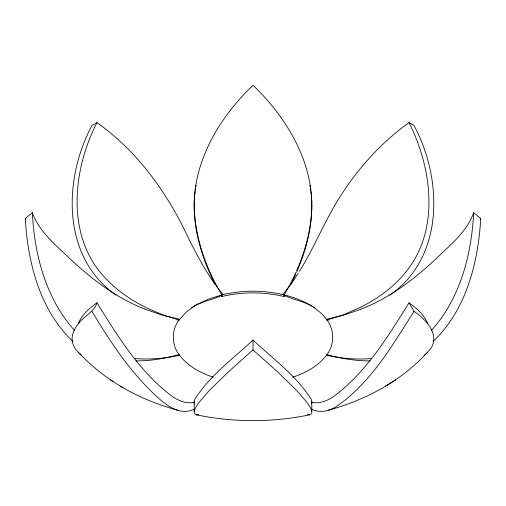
<?xml version="1.0" encoding="UTF-8"?>
<svg xmlns="http://www.w3.org/2000/svg" width="506" height="506" viewBox="0 0 506 506"><rect width="100%" height="100%" fill="white"/><g stroke="black" fill="none" stroke-linecap="round" stroke-linejoin="round"><path stroke-width="0.76" d="M194.177 206.916L194.253 200.11M311.778 209.471L311.822 205.234M311.354 403.946C312.278 402.371 311.658 400.474 310.988 398.918C296.08 375.572 273.038 358.792 253 340.095C232.943 358.843 209.788 375.616 194.949 399.063C194.31 400.581 193.747 402.422 194.646 403.946M194.19 401.827L194.222 412.611L194.886 414.06L196.246 414.793C233.57 422.567 272.43 422.567 309.754 414.793L311.114 414.06L311.778 412.611L311.81 401.827M194.19 204.354C194.582 158.555 220.698 116.159 253 85.305C285.302 116.159 311.418 158.555 311.81 204.354M311.778 207.783C311.5 230.116 305.447 252.013 296.605 272.386M433.098 341.423C466.159 310.235 478.29 262.443 480.7 218.453L473.66 212.703C471.586 254.67 460.137 298.603 431.416 330.443M311.683 210.332C310.684 231.21 304.916 251.608 296.605 270.704M194.38 199.231L194.57 196.524M194.665 195.442L195.076 191.66M194.19 411.644L195.221 408.285L198.137 403.516L208.744 391.062L228.725 371.575L253 349.912L253 340.095M195.221 190.579L195.588 188.34M195.835 186.847L196.081 185.354M473.66 212.703C466.488 233.032 447.936 246.789 433.142 261.545C427.026 267.035 420.79 272.399 414.363 277.528C398.583 290.267 381.144 301.045 362.309 308.635M480.441 219.591L480.7 218.453M295.801 272.544L290.058 284.587L284.176 294.865L284.176 296.548C263.765 291.684 242.235 291.684 221.824 296.548L221.078 295.365M295.801 274.227L291.013 284.391M78.424 323.264C82.035 314.536 89.467 308.148 96.969 302.784C118.081 336.699 139.947 372.599 172.628 396.672C178.896 400.904 186.79 404.136 194.418 402.238M191.584 307.578C201.255 301.234 213.178 300.039 223.095 294.562C208.617 277.364 198.105 257.352 188.055 237.371C167.315 192.685 137.468 151.332 96.969 122.616C72.345 170.37 65.584 237.738 106.152 278.863C117.519 290.982 131.509 300.412 146.367 307.737M112.806 381.372C99.473 372.587 87.291 362.075 76.507 350.304C73.522 346.667 71.719 341.974 72.162 337.23C72.801 331.126 76.317 325.794 80.346 321.354C85.976 315.017 94.306 311.481 96.969 302.784M427.576 323.264C423.965 314.536 416.533 308.148 409.031 302.784C387.919 336.699 366.053 372.599 333.372 396.672C327.104 400.904 319.21 404.136 311.582 402.238M409.031 302.784L414.009 311.405C392.15 345.762 370.316 383.573 335.839 406.856C328.811 411.302 319.602 413.174 311.905 409.272M299.457 271.387C312.544 250.192 322.227 227.143 334.656 205.588C353.555 173.368 378.589 144.406 409.031 122.616L414.009 125.494C442.877 179.307 444.401 257.092 389.987 295.074M284.176 296.548L284.922 295.365M298.281 273.272L290.57 284.714L282.905 294.562C292.822 300.039 304.745 301.234 314.416 307.578M177.758 320.734L179.004 320.02L186.663 311.715L196.562 304.701L208.706 298.983L223.095 294.562M328.634 410.183C367.628 399.398 405.116 379.076 431.308 347.755C439.663 333.315 425.236 318.919 414.009 311.405M427.178 352.815L424.294 355.294M72.902 341.423C39.841 310.235 27.71 262.443 25.3 218.453L32.34 212.703C39.594 233.165 58.279 247.01 73.199 261.849C80.448 268.338 87.854 274.663 95.564 280.602C110.397 292.145 126.709 301.823 144.166 308.824M385.338 386.299L395.521 379.898M96.969 122.616L91.991 125.494C63.123 179.307 61.599 257.092 116.013 295.074M360.829 307.136C378.336 298.395 394.535 286.522 406.615 270.995C440.075 229.148 431.751 167.606 409.031 122.616M360.525 307.287L342.979 314.966L326.996 320.02C316.579 305.845 299.508 298.616 282.905 294.562M194.095 409.272C188.902 411.732 182.799 412.124 177.366 410.183C157.594 404.585 138.271 396.97 120.662 386.299M361.992 308.761L361.36 309.014M361.05 309.141L360.417 309.394M360.101 309.514L343.188 315.263L326.471 319.286C334.757 329.596 334.757 344.972 326.471 355.282C341.259 358.539 356.528 359.747 371.632 358.545M292.74 377.198C305.845 372.884 318.71 365.895 326.996 354.548C340.943 358.558 355.421 360.955 369.949 360.892M198.573 414.673L196.246 414.793M194.317 210.332C195.955 240.28 206.587 269.243 221.824 294.865C242.235 290.001 263.765 290.001 284.176 294.865M309.754 414.793L307.427 414.673M136.051 360.892C150.579 360.955 165.057 358.558 179.004 354.548C187.29 365.895 200.155 372.884 213.26 377.198M134.368 358.545C149.472 359.747 164.741 358.539 179.529 355.282C171.243 344.972 171.243 329.596 179.529 319.286L162.812 315.263L145.899 309.514M179.004 320.02L163.021 314.966L146.968 308.027M177.366 410.183C171.673 408.272 166.651 404.851 161.977 401.157C132.958 376.293 111.503 343.922 91.991 311.405M145.583 309.394L144.482 308.951M326.996 320.02L328.242 320.734M110.479 379.898L123.015 387.779M81.706 355.294L78.822 352.815M253 349.912L277.275 371.575L297.256 391.062L307.863 403.516L310.779 408.285L311.81 411.644M74.584 330.443C45.863 298.603 34.414 254.67 32.34 212.703M214.987 284.391C203.14 260.577 194.576 234.601 194.222 207.783M25.3 218.453L25.559 219.591M309.919 185.354L310.165 186.847M310.412 188.34L310.779 190.579M310.924 191.66L311.335 195.442M311.43 196.524L311.62 199.231M311.747 200.11L311.822 206.916M194.177 205.234L194.222 209.471M221.824 294.865L221.824 296.548"/></g></svg>
